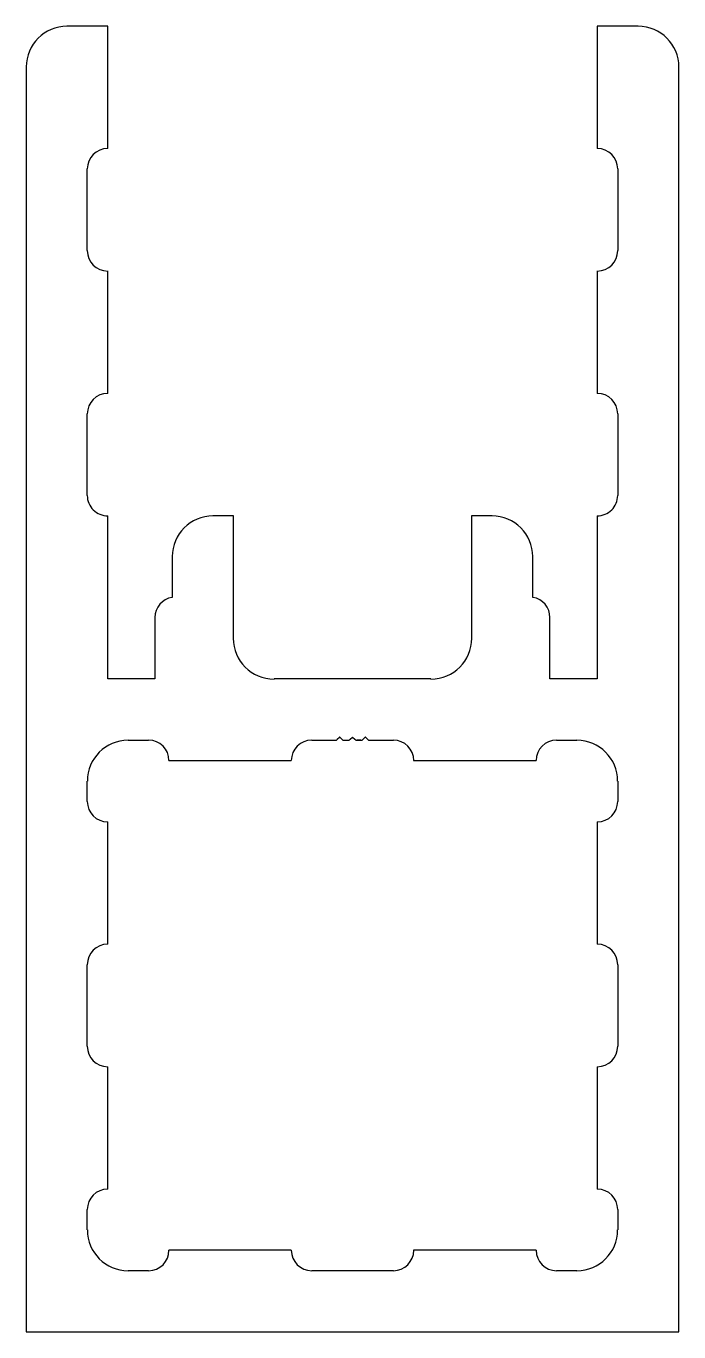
# Model space of a CAD drawing. Header units: inches. Extents: x -26 to 25, y 4 to 106.
import ezdxf

# ---------------------------------------------------------------- set-up
doc = ezdxf.new("R2010")
doc.units = ezdxf.units.IN
doc.header["$MEASUREMENT"] = 0

msp = doc.modelspace()

# ---------------------------------------------------------------- linework, layer by layer
at = {"color": 4}
for p, q in [((-19.39, 105.59), (-22.56, 105.59)), ((-19.39, 96.06), (-19.39, 105.59)), ((21.89, 105.59), (18.71, 105.59)), ((18.71, 105.59), (18.71, 96.06)), ((-25.74, 102.41), (-25.74, 3.99)), ((25.06, 3.99), (25.06, 102.41)), ((-20.98, 88.12), (-20.98, 94.47)), ((20.3, 94.47), (20.3, 88.12)), ((-19.39, 77.01), (-19.39, 86.54)), ((18.71, 86.54), (18.71, 77.01)), ((-20.98, 69.07), (-20.98, 75.42)), ((20.3, 75.42), (20.3, 69.07)), ((-19.39, 54.79), (-19.39, 67.49)), ((-9.61, 67.49), (-11.2, 67.49)), ((-9.61, 57.96), (-9.61, 67.49)), ((10.52, 67.49), (8.93, 67.49)), ((8.93, 67.49), (8.93, 57.96)), ((18.71, 67.49), (18.71, 54.79)), ((-14.37, 64.31), (-14.37, 61.14)), ((13.69, 61.14), (13.69, 64.31)), ((-15.71, 59.57), (-15.71, 54.79)), ((15.03, 54.79), (15.03, 59.57)), ((-15.71, 54.79), (-19.39, 54.79)), ((-0.34, 54.79), (-6.44, 54.79)), ((5.76, 54.79), (-0.34, 54.79)), ((18.71, 54.79), (15.03, 54.79)), ((-17.8, 50.02), (-16.21, 50.02)), ((-3.51, 50.02), (-1.69, 50.02)), ((-1.69, 50.02), (-1.69, 50.02)), ((-1.69, 50.02), (-1.69, 50.02)), ((-1.52, 50.1), (-1.35, 50.27)), ((-1.33, 50.27), (-1.16, 50.1)), ((-0.99, 50.02), (-0.69, 50.02)), ((-0.52, 50.1), (-0.35, 50.27)), ((-0.33, 50.27), (-0.16, 50.1)), ((0.01, 50.02), (0.31, 50.02)), ((0.31, 50.02), (0.01, 50.02)), ((0.01, 50.02), (0.31, 50.02)), ((0.31, 50.02), (0.01, 50.02)), ((0.01, 50.02), (0.31, 50.02)), ((0.48, 50.1), (0.65, 50.27)), ((0.67, 50.27), (0.84, 50.1)), ((1.01, 50.02), (1.01, 50.02)), ((1.01, 50.02), (1.01, 50.02)), ((1.01, 50.02), (1.01, 50.02)), ((1.01, 50.02), (2.84, 50.02)), ((15.54, 50.02), (17.12, 50.02)), ((-14.63, 48.44), (-5.1, 48.44)), ((4.42, 48.44), (13.95, 48.44)), ((-20.98, 45.26), (-20.98, 46.85)), ((20.3, 46.85), (20.3, 45.26)), ((-19.39, 34.15), (-19.39, 43.67)), ((18.71, 43.67), (18.71, 34.15)), ((-20.98, 29.39), (-20.98, 32.56)), ((20.3, 32.56), (20.3, 29.39)), ((-20.98, 26.21), (-20.98, 29.39)), ((20.3, 29.39), (20.3, 26.21)), ((-19.39, 15.1), (-19.39, 24.62)), ((18.71, 24.62), (18.71, 15.1)), ((-20.98, 11.92), (-20.98, 13.51)), ((20.3, 13.51), (20.3, 11.92)), ((-5.1, 10.34), (-14.63, 10.34)), ((13.95, 10.34), (4.42, 10.34)), ((-16.21, 8.75), (-17.8, 8.75)), ((-0.34, 8.75), (-3.51, 8.75)), ((2.84, 8.75), (-0.34, 8.75)), ((17.12, 8.75), (15.54, 8.75)), ((-25.74, 3.99), (25.06, 3.99))]:
    msp.add_line(p, q, dxfattribs=at)
for centre, radius, start, end in [((-22.56, 102.41), 3.17, 90, 180), ((21.89, 102.41), 3.17, 0, 90), ((-19.39, 94.47), 1.59, 90, 180), ((18.71, 94.47), 1.59, 0, 90), ((-19.39, 88.12), 1.59, 180, 270), ((18.71, 88.12), 1.59, 270, 360), ((-19.39, 75.42), 1.59, 90.0002, 179.9999), ((18.71, 75.42), 1.59, 0.0001, 89.9998), ((-19.39, 69.07), 1.59, 180, 270.0002), ((18.71, 69.07), 1.59, 269.9998, 360), ((-11.2, 64.31), 3.17, 90, 180), ((10.52, 64.31), 3.17, 0, 90), ((-14.12, 59.57), 1.59, 99.2069, 180), ((13.44, 59.57), 1.59, 360, 80.7931), ((-6.44, 57.96), 3.18, 180, 270), ((5.76, 57.96), 3.18, 270, 360), ((-17.8, 46.85), 3.17, 90, 180), ((-16.21, 48.44), 1.59, 0, 90), ((-3.51, 48.44), 1.59, 90, 180), ((-1.69, 50.27), 0.25, 270, 315), ((-1.34, 50.26), 0.008, 45, 135), ((-0.99, 50.27), 0.25, 225, 270), ((-0.69, 50.27), 0.25, 270, 315), ((-0.34, 50.26), 0.008, 45, 135), ((0.01, 50.27), 0.25, 225, 270), ((0.31, 50.27), 0.25, 270, 315), ((0.66, 50.26), 0.008, 45, 135), ((1.01, 50.27), 0.25, 225, 270), ((2.84, 48.44), 1.59, 0, 90), ((15.54, 48.44), 1.59, 90, 180), ((17.12, 46.85), 3.17, 360, 90), ((-19.39, 45.26), 1.59, 180, 270), ((18.71, 45.26), 1.59, 270, 360), ((-19.39, 32.56), 1.59, 90, 180), ((18.71, 32.56), 1.59, 0, 90), ((-19.39, 26.21), 1.59, 180, 270), ((18.71, 26.21), 1.59, 270, 360), ((-19.39, 13.51), 1.59, 90, 180), ((18.71, 13.51), 1.59, 0, 90), ((-17.8, 11.92), 3.17, 180, 270), ((17.12, 11.92), 3.17, 270, 0), ((-16.21, 10.34), 1.59, 270, 360), ((-3.51, 10.34), 1.59, 180, 270), ((2.84, 10.34), 1.59, 270, 360), ((15.54, 10.34), 1.59, 180, 270)]:
    msp.add_arc(centre, radius, start, end, dxfattribs=at)

doc.saveas('drawing.dxf')
